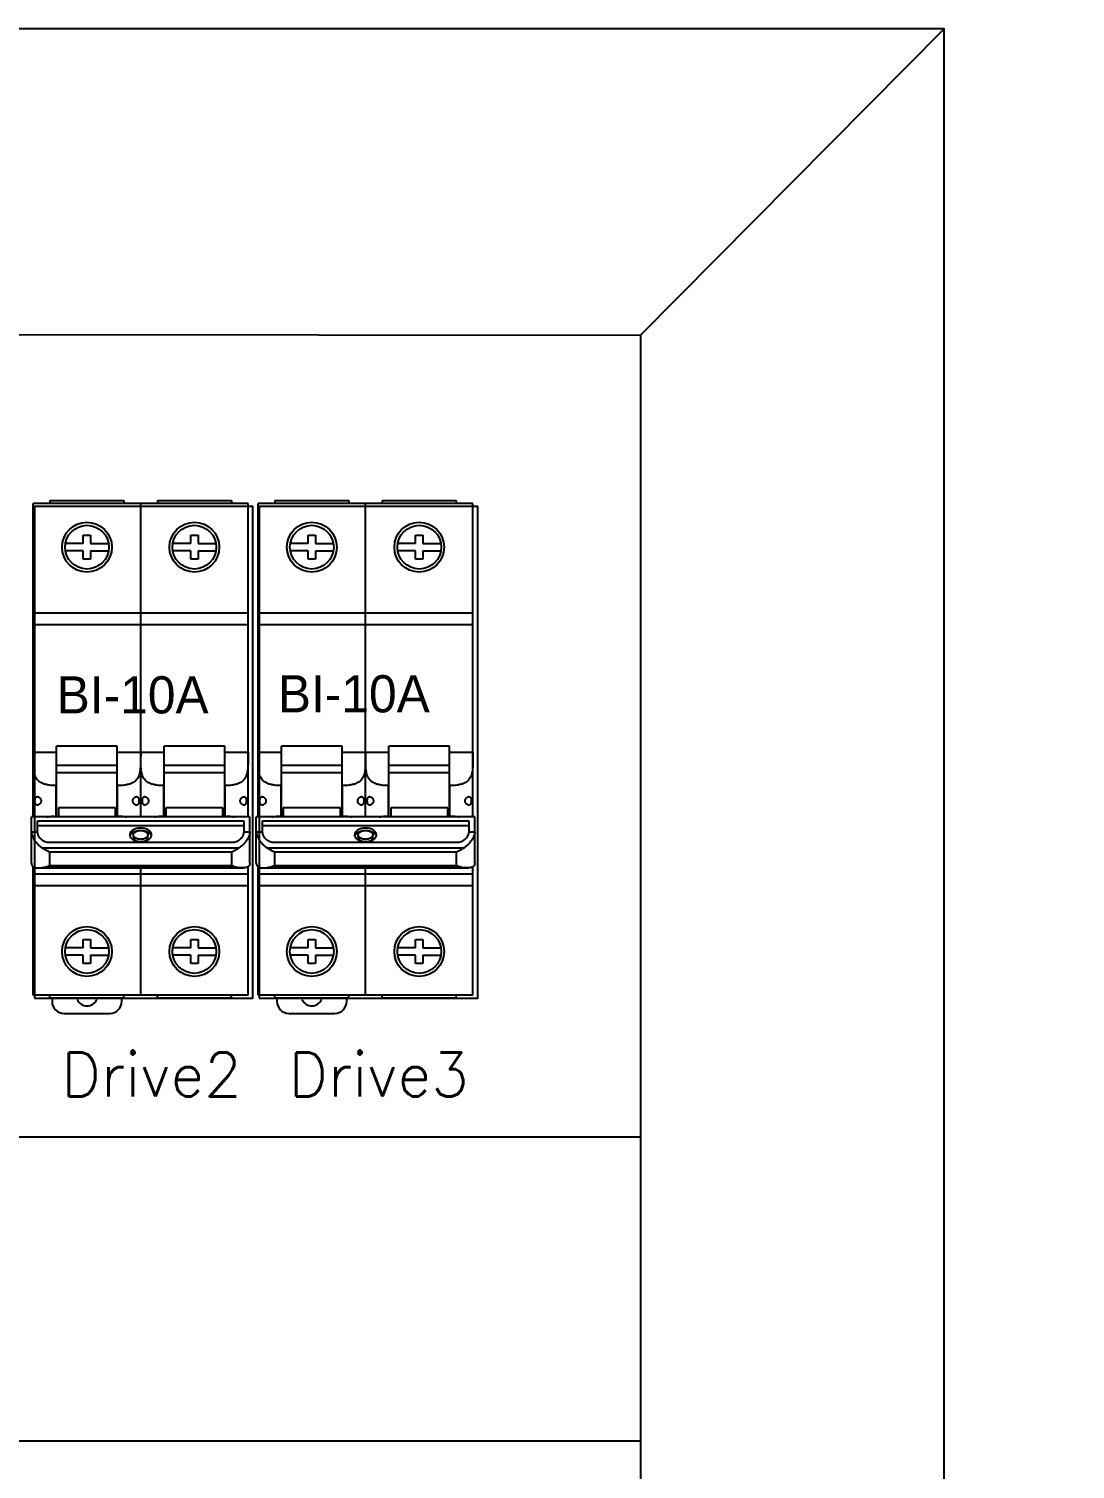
# Model space of a CAD drawing. Extents: x -891 to 6596, y -1 to 298.
# Drawn here: x -277.33 to -243.83, y 193.39 to 239.5 of the extents above; entities that cross this region are included whole.
import ezdxf

# ---------------------------------------------------------------- set-up
doc = ezdxf.new("R2010")
doc.units = 0
doc.header["$MEASUREMENT"] = 0
doc.styles.add('SIMPLEX', font='simplex')
doc.dimstyles.get("Standard").update_dxf_attribs({"dimtxt": 0.18, "dimasz": 0.18, "dimexe": 0.18, "dimexo": 0.0625, "dimgap": 0.09, "dimtad": 0, "dimtih": 1, "dimtoh": 1, "dimdec": 4, "dimzin": 0, "dimdsep": 46, "dimtxsty": 'Standard', "dimcen": 0.09, "dimadec": 0, "dimazin": 0, "dimtfac": 1, "dimtdec": 4, "dimtofl": 0, "dimtmove": 0, "dimatfit": 3, "dimfxl": 1, "dimtolj": 1, "dimtzin": 0, "dimarcsym": 0})

# ---------------------------------------------------------------- blocks, each defined once
blk = doc.blocks.new('*D12')
at = {"color": 0, "lineweight": -2, "transparency": 16777216}
for p, q in [((-241.782, 239.496), (-87.729, 239.496)), ((-100.229, 214.496), (-100.229, 70.166)), ((-241.782, 45.166), (-87.729, 45.166))]:
    blk.add_line(p, q, dxfattribs=at)
at = {"color": 0, "lineweight": 18, "transparency": 16777216}
for points in [[(-104.395, 214.496), (-96.062, 214.496), (-100.229, 239.496)], [(-104.395, 70.166), (-96.062, 70.166), (-100.229, 45.166)]]:
    blk.add_solid(points, dxfattribs=at)
at = {"layer": 'Defpoints', "color": 0, "lineweight": 18, "transparency": 16777216}
for p in [(-248.032, 239.496), (-248.032, 45.166), (-100.229, 45.166)]:
    blk.add_point(p, dxfattribs=at)
at = {"color": 0, "transparency": 16777216, "insert": (-118.979, 142.331), "char_height": 25, "attachment_point": 5, "rotation": 90}
blk.add_mtext('1000', dxfattribs=at)

msp = doc.modelspace()

# ---------------------------------------------------------------- linework, layer by layer
msp.add_line((-248.032, 239.496), (-257.748, 239.496))
msp.add_line((-248.032, 239.496), (-257.748, 239.496))
at = {"color": 40, "true_color": 0xf8d731}
for p, q in [((-257.748, 229.686), (-248.032, 239.496)), ((-354.903, 229.779), (-257.748, 229.686)), ((-257.748, 229.686), (-257.734, 54.882))]:
    msp.add_line(p, q, dxfattribs=at)
at = {"color": 7, "linetype": 'Continuous'}
for p, q in [((-277.191, 214.266), (-277.191, 224.302)), ((-270.312, 224.302), (-277.191, 224.302)), ((-276.657, 224.399), (-276.657, 224.302)), ((-276.657, 224.399), (-274.286, 224.399)), ((-274.286, 224.399), (-274.286, 224.302)), ((-273.751, 214.266), (-273.751, 224.302)), ((-273.217, 224.399), (-273.217, 224.302)), ((-273.217, 224.399), (-270.846, 224.399)), ((-270.846, 224.399), (-270.846, 224.302)), ((-270.312, 214.266), (-270.312, 224.302)), ((-269.991, 214.266), (-269.991, 224.302)), ((-263.112, 224.302), (-269.991, 224.302)), ((-269.457, 224.399), (-269.457, 224.302)), ((-269.457, 224.399), (-267.086, 224.399)), ((-267.086, 224.399), (-267.086, 224.302)), ((-266.552, 214.266), (-266.552, 224.302)), ((-266.017, 224.399), (-266.017, 224.302)), ((-266.017, 224.399), (-263.647, 224.399)), ((-263.647, 224.399), (-263.647, 224.302)), ((-263.112, 214.266), (-263.112, 224.302)), ((-275.588, 223.02), (-275.588, 223.292)), ((-275.588, 223.292), (-275.355, 223.292)), ((-275.355, 223.292), (-275.355, 223.02)), ((-272.148, 223.02), (-272.148, 223.292)), ((-272.148, 223.292), (-271.915, 223.292)), ((-271.915, 223.292), (-271.915, 223.02)), ((-268.388, 223.02), (-268.388, 223.292)), ((-268.388, 223.292), (-268.155, 223.292)), ((-268.155, 223.292), (-268.155, 223.02)), ((-264.949, 223.02), (-264.949, 223.292)), ((-264.949, 223.292), (-264.715, 223.292)), ((-264.715, 223.292), (-264.715, 223.02)), ((-275.588, 223.02), (-276.161, 223.02)), ((-275.588, 222.786), (-276.161, 222.786)), ((-275.588, 222.514), (-275.588, 222.786)), ((-275.355, 223.02), (-274.781, 223.02)), ((-275.355, 222.786), (-275.355, 222.514)), ((-275.355, 222.786), (-274.781, 222.786)), ((-272.148, 223.02), (-272.721, 223.02)), ((-272.148, 222.786), (-272.721, 222.786)), ((-272.148, 222.514), (-272.148, 222.786)), ((-271.915, 223.02), (-271.342, 223.02)), ((-271.915, 222.786), (-271.915, 222.514)), ((-271.915, 222.786), (-271.342, 222.786)), ((-268.388, 223.02), (-268.961, 223.02)), ((-268.388, 222.786), (-268.961, 222.786)), ((-268.388, 222.514), (-268.388, 222.786)), ((-268.155, 223.02), (-267.582, 223.02)), ((-268.155, 222.786), (-268.155, 222.514)), ((-268.155, 222.786), (-267.582, 222.786)), ((-264.949, 223.02), (-265.522, 223.02)), ((-264.949, 222.786), (-265.522, 222.786)), ((-264.949, 222.514), (-264.949, 222.786)), ((-264.715, 223.02), (-264.142, 223.02)), ((-264.715, 222.786), (-264.715, 222.514)), ((-264.715, 222.786), (-264.142, 222.786)), ((-275.355, 222.514), (-275.588, 222.514)), ((-271.915, 222.514), (-272.148, 222.514)), ((-268.155, 222.514), (-268.388, 222.514)), ((-264.715, 222.514), (-264.949, 222.514)), ((-277.191, 220.804), (-270.312, 220.804)), ((-270.312, 220.415), (-277.191, 220.415)), ((-269.991, 220.804), (-263.112, 220.804)), ((-263.112, 220.415), (-269.991, 220.415)), ((-277.191, 216.337), (-276.443, 216.337)), ((-276.443, 214.266), (-276.443, 216.531)), ((-274.5, 216.531), (-276.443, 216.531)), ((-274.5, 214.266), (-274.5, 216.531)), ((-274.5, 216.337), (-273.003, 216.337)), ((-271.06, 216.531), (-273.003, 216.531)), ((-273.003, 214.266), (-273.003, 216.531)), ((-271.06, 214.266), (-271.06, 216.531)), ((-271.06, 216.337), (-270.312, 216.337)), ((-269.991, 216.337), (-269.243, 216.337)), ((-269.243, 214.266), (-269.243, 216.531)), ((-267.3, 216.531), (-269.243, 216.531)), ((-267.3, 214.266), (-267.3, 216.531)), ((-267.3, 216.337), (-265.804, 216.337)), ((-263.86, 216.531), (-265.804, 216.531)), ((-265.804, 214.266), (-265.804, 216.531)), ((-263.86, 214.266), (-263.86, 216.531)), ((-263.86, 216.337), (-263.112, 216.337)), ((-276.443, 215.926), (-274.5, 215.926)), ((-273.003, 215.926), (-271.06, 215.926)), ((-269.243, 215.926), (-267.3, 215.926)), ((-265.804, 215.926), (-263.86, 215.926)), ((-276.443, 215.687), (-274.5, 215.687)), ((-273.003, 215.687), (-271.06, 215.687)), ((-269.243, 215.687), (-267.3, 215.687)), ((-265.804, 215.687), (-263.86, 215.687)), ((-276.453, 214.294), (-276.453, 215.269)), ((-276.443, 215.269), (-276.453, 215.269)), ((-274.49, 215.269), (-274.5, 215.269)), ((-274.49, 214.294), (-274.49, 215.269)), ((-273.003, 215.269), (-273.013, 215.269)), ((-273.013, 214.294), (-273.013, 215.269)), ((-271.05, 215.269), (-271.06, 215.269)), ((-271.05, 214.294), (-271.05, 215.269)), ((-269.253, 214.294), (-269.253, 215.269)), ((-269.243, 215.269), (-269.253, 215.269)), ((-267.29, 215.269), (-267.3, 215.269)), ((-267.29, 214.294), (-267.29, 215.269)), ((-265.804, 215.269), (-265.813, 215.269)), ((-265.813, 214.294), (-265.813, 215.269)), ((-263.851, 215.269), (-263.86, 215.269)), ((-263.851, 214.294), (-263.851, 215.269)), ((-276.385, 214.556), (-276.385, 214.266)), ((-274.558, 214.556), (-276.385, 214.556)), ((-274.558, 214.266), (-274.558, 214.556)), ((-271.118, 214.556), (-272.945, 214.556)), ((-272.945, 214.556), (-272.945, 214.266)), ((-271.118, 214.266), (-271.118, 214.556)), ((-269.185, 214.556), (-269.185, 214.266)), ((-267.358, 214.556), (-269.185, 214.556)), ((-267.358, 214.266), (-267.358, 214.556)), ((-263.919, 214.556), (-265.745, 214.556)), ((-265.745, 214.556), (-265.745, 214.266)), ((-263.919, 214.266), (-263.919, 214.556)), ((-277.249, 212.792), (-277.249, 214.266)), ((-270.253, 214.266), (-277.249, 214.266)), ((-277.055, 213.762), (-277.055, 214.146)), ((-277.055, 214.146), (-270.448, 214.146)), ((-277.055, 213.993), (-270.448, 213.993)), ((-276.453, 214.294), (-276.443, 214.294)), ((-274.5, 214.294), (-274.49, 214.294)), ((-273.013, 214.294), (-273.003, 214.294)), ((-271.06, 214.294), (-271.05, 214.294)), ((-270.448, 214.146), (-270.448, 213.762)), ((-270.253, 212.792), (-270.253, 214.266)), ((-270.05, 212.792), (-270.05, 214.266)), ((-263.054, 214.266), (-270.05, 214.266)), ((-269.855, 213.762), (-269.855, 214.146)), ((-269.855, 214.146), (-263.248, 214.146)), ((-269.855, 213.993), (-263.248, 213.993)), ((-269.253, 214.294), (-269.243, 214.294)), ((-267.3, 214.294), (-267.29, 214.294)), ((-265.813, 214.294), (-265.804, 214.294)), ((-263.86, 214.294), (-263.851, 214.294)), ((-263.248, 214.146), (-263.248, 213.762)), ((-263.054, 212.792), (-263.054, 214.266)), ((-277.249, 213.787), (-277.055, 213.787)), ((-273.985, 213.617), (-273.985, 213.694)), ((-273.518, 213.617), (-273.518, 213.694)), ((-270.448, 213.787), (-270.253, 213.787)), ((-270.05, 213.787), (-269.855, 213.787)), ((-266.785, 213.617), (-266.785, 213.694)), ((-266.319, 213.617), (-266.319, 213.694)), ((-263.248, 213.787), (-263.054, 213.787)), ((-276.909, 213.281), (-270.594, 213.281)), ((-276.705, 213.459), (-270.798, 213.459)), ((-276.666, 213.143), (-276.666, 212.718)), ((-270.836, 213.143), (-276.666, 213.143)), ((-270.836, 212.718), (-270.836, 213.143)), ((-269.71, 213.281), (-263.394, 213.281)), ((-269.506, 213.459), (-263.598, 213.459)), ((-269.467, 213.143), (-269.467, 212.718)), ((-263.637, 213.143), (-269.467, 213.143)), ((-263.637, 212.718), (-263.637, 213.143)), ((-277.191, 208.561), (-277.191, 212.672)), ((-277.039, 212.637), (-276.909, 212.646)), ((-277.039, 212.637), (-270.464, 212.637)), ((-276.909, 212.646), (-270.594, 212.646)), ((-276.666, 212.718), (-270.836, 212.718)), ((-273.751, 208.561), (-273.751, 212.637)), ((-270.464, 212.637), (-270.594, 212.646)), ((-270.312, 208.561), (-270.312, 212.673)), ((-269.991, 208.561), (-269.991, 212.672)), ((-269.839, 212.637), (-269.71, 212.646)), ((-269.839, 212.637), (-263.265, 212.637)), ((-269.71, 212.646), (-263.394, 212.646)), ((-269.467, 212.718), (-263.637, 212.718)), ((-266.552, 208.561), (-266.552, 212.637)), ((-263.265, 212.637), (-263.394, 212.646)), ((-263.112, 208.561), (-263.112, 212.673)), ((-277.191, 212.448), (-270.312, 212.448)), ((-269.991, 212.448), (-263.112, 212.448)), ((-270.312, 212.059), (-277.191, 212.059)), ((-263.112, 212.059), (-269.991, 212.059)), ((-275.588, 210.349), (-275.355, 210.349)), ((-275.588, 210.077), (-275.588, 210.349)), ((-275.355, 210.349), (-275.355, 210.077)), ((-272.148, 210.349), (-271.915, 210.349)), ((-272.148, 210.077), (-272.148, 210.349)), ((-271.915, 210.349), (-271.915, 210.077)), ((-268.388, 210.349), (-268.155, 210.349)), ((-268.388, 210.077), (-268.388, 210.349)), ((-268.155, 210.349), (-268.155, 210.077)), ((-264.949, 210.349), (-264.715, 210.349)), ((-264.949, 210.077), (-264.949, 210.349)), ((-264.715, 210.349), (-264.715, 210.077)), ((-275.588, 210.077), (-276.161, 210.077)), ((-275.588, 209.844), (-276.161, 209.844)), ((-275.588, 209.572), (-275.588, 209.844)), ((-275.355, 210.077), (-274.781, 210.077)), ((-275.355, 209.844), (-274.781, 209.844)), ((-275.355, 209.844), (-275.355, 209.572)), ((-272.148, 210.077), (-272.721, 210.077)), ((-272.148, 209.844), (-272.721, 209.844)), ((-272.148, 209.572), (-272.148, 209.844)), ((-271.915, 210.077), (-271.342, 210.077)), ((-271.915, 209.844), (-271.342, 209.844)), ((-271.915, 209.844), (-271.915, 209.572)), ((-268.388, 210.077), (-268.961, 210.077)), ((-268.388, 209.844), (-268.961, 209.844)), ((-268.388, 209.572), (-268.388, 209.844)), ((-268.155, 210.077), (-267.582, 210.077)), ((-268.155, 209.844), (-267.582, 209.844)), ((-268.155, 209.844), (-268.155, 209.572)), ((-264.949, 210.077), (-265.522, 210.077)), ((-264.949, 209.844), (-265.522, 209.844)), ((-264.949, 209.572), (-264.949, 209.844)), ((-264.715, 210.077), (-264.142, 210.077)), ((-264.715, 209.844), (-264.142, 209.844)), ((-264.715, 209.844), (-264.715, 209.572)), ((-275.355, 209.572), (-275.588, 209.572)), ((-271.915, 209.572), (-272.148, 209.572)), ((-268.155, 209.572), (-268.388, 209.572)), ((-264.715, 209.572), (-264.949, 209.572)), ((-270.312, 208.561), (-277.191, 208.561)), ((-276.657, 208.464), (-276.657, 208.561)), ((-274.286, 208.464), (-276.657, 208.464)), ((-276.589, 208.464), (-276.589, 208.367)), ((-274.354, 208.367), (-274.354, 208.464)), ((-274.286, 208.464), (-274.286, 208.561)), ((-273.217, 208.464), (-273.217, 208.561)), ((-270.846, 208.464), (-273.217, 208.464)), ((-270.846, 208.464), (-270.846, 208.561)), ((-263.112, 208.561), (-269.991, 208.561)), ((-269.457, 208.464), (-269.457, 208.561)), ((-267.086, 208.464), (-269.457, 208.464)), ((-269.389, 208.464), (-269.389, 208.367)), ((-267.154, 208.367), (-267.154, 208.464)), ((-267.086, 208.464), (-267.086, 208.561)), ((-266.017, 208.464), (-266.017, 208.561)), ((-263.647, 208.464), (-266.017, 208.464)), ((-263.647, 208.464), (-263.647, 208.561)), ((-276.2, 207.978), (-274.742, 207.978)), ((-269, 207.978), (-267.543, 207.978))]:
    msp.add_line(p, q, dxfattribs=at)
for points in [[(-364.63, 45.166), (-248.032, 45.166), (-248.032, 239.496), (-364.63, 239.496)], [(-277.152, 208.463), (-270.156, 208.463), (-270.156, 224.204), (-277.152, 224.204)], [(-269.953, 208.463), (-262.957, 208.463), (-262.957, 224.204), (-269.953, 224.204)]]:
    msp.add_lwpolyline(points, close=True)
at = {"color": 40, "true_color": 0xf8d731}
for points in [[(-257.745, 204.012), (-354.868, 204.012)], [(-354.858, 194.295), (-257.744, 194.295)]]:
    msp.add_lwpolyline(points, dxfattribs=at)
at = {"color": 7, "linetype": 'Continuous'}
for centre, radius in [((-275.471, 222.903), 0.797), ((-272.032, 222.903), 0.797), ((-268.272, 222.903), 0.797), ((-264.832, 222.903), 0.797), ((-275.471, 222.903), 0.7), ((-272.032, 222.903), 0.7), ((-268.272, 222.903), 0.7), ((-264.832, 222.903), 0.7), ((-275.471, 209.961), 0.797), ((-272.032, 209.961), 0.797), ((-268.272, 209.961), 0.797), ((-264.832, 209.961), 0.797), ((-275.471, 209.961), 0.7), ((-272.032, 209.961), 0.7), ((-268.272, 209.961), 0.7), ((-264.832, 209.961), 0.7)]:
    msp.add_circle(centre, radius, dxfattribs=at)
for centre, radius, start, end in [((-275.471, 208.561), 0.344, 203.9426, 335.9963), ((-268.272, 208.561), 0.344, 203.9426, 335.9963), ((-276.2, 208.367), 0.389, 180, 270), ((-274.742, 208.367), 0.389, 270, 0), ((-269, 208.367), 0.389, 180, 270), ((-267.543, 208.367), 0.389, 270, 0)]:
    msp.add_arc(centre, radius, start, end, dxfattribs=at)
for points, knots in [([(-276.453, 215.269), (-276.489, 215.269), (-276.562, 215.271), (-276.669, 215.281), (-276.755, 215.296), (-276.819, 215.312), (-276.879, 215.332), (-276.947, 215.362), (-277.018, 215.411), (-277.075, 215.472), (-277.117, 215.544), (-277.147, 215.624), (-277.167, 215.713), (-277.179, 215.807), (-277.186, 215.907), (-277.19, 216.011), (-277.191, 216.118), (-277.191, 216.227), (-277.191, 216.3), (-277.191, 216.337)], [0, 0, 0, 0, 0.07078, 0.139987, 0.206205, 0.237857, 0.26842, 0.326241, 0.380415, 0.432713, 0.485354, 0.540138, 0.598017, 0.659194, 0.723415, 0.790202, 0.858974, 0.92912, 1, 1, 1, 1]), ([(-273.751, 216.337), (-273.751, 216.3), (-273.751, 216.227), (-273.752, 216.118), (-273.753, 216.011), (-273.756, 215.907), (-273.763, 215.807), (-273.775, 215.713), (-273.795, 215.624), (-273.825, 215.544), (-273.868, 215.472), (-273.925, 215.411), (-273.995, 215.362), (-274.064, 215.332), (-274.123, 215.312), (-274.188, 215.296), (-274.273, 215.281), (-274.38, 215.271), (-274.453, 215.269), (-274.49, 215.269)], [0, 0, 0, 0, 0.07088, 0.141026, 0.209798, 0.276585, 0.340806, 0.401983, 0.459862, 0.514646, 0.567287, 0.619585, 0.67376, 0.73158, 0.762143, 0.793795, 0.860013, 0.92922, 1, 1, 1, 1]), ([(-273.013, 215.269), (-273.05, 215.269), (-273.123, 215.271), (-273.229, 215.281), (-273.315, 215.296), (-273.38, 215.312), (-273.439, 215.332), (-273.507, 215.362), (-273.578, 215.411), (-273.635, 215.472), (-273.678, 215.544), (-273.708, 215.624), (-273.727, 215.713), (-273.74, 215.807), (-273.747, 215.907), (-273.75, 216.011), (-273.751, 216.118), (-273.751, 216.227), (-273.751, 216.3), (-273.751, 216.337)], [0, 0, 0, 0, 0.07078, 0.139987, 0.206205, 0.237857, 0.26842, 0.326241, 0.380415, 0.432713, 0.485354, 0.540138, 0.598017, 0.659194, 0.723415, 0.790202, 0.858974, 0.92912, 1, 1, 1, 1]), ([(-270.312, 216.337), (-270.312, 216.3), (-270.312, 216.227), (-270.312, 216.118), (-270.313, 216.011), (-270.316, 215.907), (-270.323, 215.807), (-270.336, 215.713), (-270.356, 215.624), (-270.386, 215.544), (-270.428, 215.472), (-270.485, 215.411), (-270.556, 215.362), (-270.624, 215.332), (-270.683, 215.312), (-270.748, 215.296), (-270.834, 215.281), (-270.941, 215.271), (-271.013, 215.269), (-271.05, 215.269)], [0, 0, 0, 0, 0.07088, 0.141026, 0.209798, 0.276585, 0.340806, 0.401983, 0.459862, 0.514646, 0.567287, 0.619585, 0.67376, 0.73158, 0.762143, 0.793795, 0.860013, 0.92922, 1, 1, 1, 1]), ([(-269.253, 215.269), (-269.29, 215.269), (-269.363, 215.271), (-269.469, 215.281), (-269.555, 215.296), (-269.62, 215.312), (-269.679, 215.332), (-269.747, 215.362), (-269.818, 215.411), (-269.875, 215.472), (-269.918, 215.544), (-269.948, 215.624), (-269.967, 215.713), (-269.98, 215.807), (-269.987, 215.907), (-269.99, 216.011), (-269.991, 216.118), (-269.991, 216.227), (-269.991, 216.3), (-269.991, 216.337)], [0, 0, 0, 0, 0.07078, 0.139987, 0.206205, 0.237857, 0.26842, 0.326241, 0.380415, 0.432713, 0.485354, 0.540138, 0.598017, 0.659194, 0.723415, 0.790202, 0.858974, 0.92912, 1, 1, 1, 1]), ([(-266.552, 216.337), (-266.552, 216.3), (-266.552, 216.227), (-266.552, 216.118), (-266.553, 216.011), (-266.556, 215.907), (-266.563, 215.807), (-266.576, 215.713), (-266.596, 215.624), (-266.626, 215.544), (-266.668, 215.472), (-266.725, 215.411), (-266.796, 215.362), (-266.864, 215.332), (-266.923, 215.312), (-266.988, 215.296), (-267.074, 215.281), (-267.181, 215.271), (-267.253, 215.269), (-267.29, 215.269)], [0, 0, 0, 0, 0.07088, 0.141026, 0.209798, 0.276585, 0.340806, 0.401983, 0.459862, 0.514646, 0.567287, 0.619585, 0.67376, 0.73158, 0.762143, 0.793795, 0.860013, 0.92922, 1, 1, 1, 1]), ([(-265.813, 215.269), (-265.85, 215.269), (-265.923, 215.271), (-266.03, 215.281), (-266.115, 215.296), (-266.18, 215.312), (-266.24, 215.332), (-266.308, 215.362), (-266.379, 215.411), (-266.435, 215.472), (-266.478, 215.544), (-266.508, 215.624), (-266.528, 215.713), (-266.54, 215.807), (-266.547, 215.907), (-266.55, 216.011), (-266.552, 216.118), (-266.552, 216.227), (-266.552, 216.3), (-266.552, 216.337)], [0, 0, 0, 0, 0.07078, 0.139987, 0.206205, 0.237857, 0.26842, 0.326241, 0.380415, 0.432713, 0.485354, 0.540138, 0.598017, 0.659194, 0.723415, 0.790202, 0.858974, 0.92912, 1, 1, 1, 1]), ([(-263.112, 216.337), (-263.112, 216.3), (-263.112, 216.227), (-263.112, 216.118), (-263.114, 216.011), (-263.117, 215.907), (-263.124, 215.807), (-263.136, 215.713), (-263.156, 215.624), (-263.186, 215.544), (-263.229, 215.472), (-263.285, 215.411), (-263.356, 215.362), (-263.424, 215.332), (-263.484, 215.312), (-263.548, 215.296), (-263.634, 215.281), (-263.741, 215.271), (-263.814, 215.269), (-263.851, 215.269)], [0, 0, 0, 0, 0.07088, 0.141026, 0.209798, 0.276585, 0.340806, 0.401983, 0.459862, 0.514646, 0.567287, 0.619585, 0.67376, 0.73158, 0.762143, 0.793795, 0.860013, 0.92922, 1, 1, 1, 1]), ([(-277.135, 214.782), (-277.135, 214.791), (-277.134, 214.81), (-277.13, 214.837), (-277.124, 214.861), (-277.116, 214.881), (-277.105, 214.898), (-277.092, 214.91), (-277.076, 214.916), (-277.066, 214.918), (-277.06, 214.918)], [0, 0, 0, 0, 0.166485, 0.32576, 0.471923, 0.601472, 0.714318, 0.814042, 0.906983, 1, 1, 1, 1]), ([(-277.06, 214.918), (-277.048, 214.918), (-277.028, 214.912), (-277.004, 214.898), (-276.985, 214.883), (-276.968, 214.863), (-276.953, 214.84), (-276.942, 214.812), (-276.939, 214.792), (-276.939, 214.782)], [0, 0, 0, 0, 0.192565, 0.303251, 0.423797, 0.554199, 0.694427, 0.843968, 1, 1, 1, 1]), ([(-274.003, 214.782), (-274.003, 214.792), (-274, 214.812), (-273.99, 214.84), (-273.975, 214.863), (-273.957, 214.883), (-273.939, 214.898), (-273.915, 214.912), (-273.895, 214.918), (-273.882, 214.918)], [0, 0, 0, 0, 0.15603, 0.305572, 0.4458, 0.576202, 0.696749, 0.807435, 1, 1, 1, 1]), ([(-273.882, 214.918), (-273.877, 214.918), (-273.866, 214.916), (-273.851, 214.91), (-273.838, 214.898), (-273.827, 214.881), (-273.818, 214.861), (-273.812, 214.837), (-273.809, 214.81), (-273.808, 214.791), (-273.808, 214.782)], [0, 0, 0, 0, 0.093016, 0.185958, 0.285682, 0.398528, 0.528077, 0.67424, 0.833516, 1, 1, 1, 1]), ([(-273.695, 214.782), (-273.695, 214.791), (-273.694, 214.81), (-273.69, 214.837), (-273.684, 214.861), (-273.676, 214.881), (-273.665, 214.898), (-273.652, 214.91), (-273.637, 214.916), (-273.626, 214.918), (-273.621, 214.918)], [0, 0, 0, 0, 0.166485, 0.32576, 0.471923, 0.601472, 0.714318, 0.814042, 0.906983, 1, 1, 1, 1]), ([(-273.621, 214.918), (-273.608, 214.918), (-273.588, 214.912), (-273.564, 214.898), (-273.545, 214.883), (-273.528, 214.863), (-273.513, 214.84), (-273.502, 214.812), (-273.5, 214.792), (-273.5, 214.782)], [0, 0, 0, 0, 0.192565, 0.303251, 0.423797, 0.554199, 0.694427, 0.843968, 1, 1, 1, 1]), ([(-270.563, 214.782), (-270.563, 214.792), (-270.561, 214.812), (-270.55, 214.84), (-270.535, 214.863), (-270.518, 214.883), (-270.499, 214.898), (-270.475, 214.912), (-270.455, 214.918), (-270.442, 214.918)], [0, 0, 0, 0, 0.15603, 0.305572, 0.4458, 0.576202, 0.696749, 0.807435, 1, 1, 1, 1]), ([(-270.442, 214.918), (-270.437, 214.918), (-270.426, 214.916), (-270.411, 214.91), (-270.398, 214.898), (-270.387, 214.881), (-270.379, 214.861), (-270.373, 214.837), (-270.369, 214.81), (-270.368, 214.791), (-270.368, 214.782)], [0, 0, 0, 0, 0.093016, 0.185958, 0.285682, 0.398528, 0.528077, 0.67424, 0.833516, 1, 1, 1, 1]), ([(-269.935, 214.782), (-269.935, 214.791), (-269.934, 214.81), (-269.93, 214.837), (-269.924, 214.861), (-269.916, 214.881), (-269.905, 214.898), (-269.892, 214.91), (-269.877, 214.916), (-269.866, 214.918), (-269.861, 214.918)], [0, 0, 0, 0, 0.166485, 0.32576, 0.471923, 0.601472, 0.714318, 0.814042, 0.906983, 1, 1, 1, 1]), ([(-269.861, 214.918), (-269.848, 214.918), (-269.828, 214.912), (-269.804, 214.898), (-269.785, 214.883), (-269.768, 214.863), (-269.753, 214.84), (-269.742, 214.812), (-269.74, 214.792), (-269.74, 214.782)], [0, 0, 0, 0, 0.192565, 0.303251, 0.423797, 0.554199, 0.694427, 0.843968, 1, 1, 1, 1]), ([(-266.803, 214.782), (-266.803, 214.792), (-266.801, 214.812), (-266.79, 214.84), (-266.775, 214.863), (-266.758, 214.883), (-266.739, 214.898), (-266.715, 214.912), (-266.695, 214.918), (-266.682, 214.918)], [0, 0, 0, 0, 0.15603, 0.305572, 0.4458, 0.576202, 0.696749, 0.807435, 1, 1, 1, 1]), ([(-266.682, 214.918), (-266.677, 214.918), (-266.666, 214.916), (-266.651, 214.91), (-266.638, 214.898), (-266.627, 214.881), (-266.619, 214.861), (-266.613, 214.837), (-266.609, 214.81), (-266.608, 214.791), (-266.608, 214.782)], [0, 0, 0, 0, 0.093016, 0.185958, 0.285682, 0.398528, 0.528077, 0.67424, 0.833516, 1, 1, 1, 1]), ([(-266.495, 214.782), (-266.495, 214.791), (-266.494, 214.81), (-266.491, 214.837), (-266.485, 214.861), (-266.476, 214.881), (-266.465, 214.898), (-266.452, 214.91), (-266.437, 214.916), (-266.426, 214.918), (-266.421, 214.918)], [0, 0, 0, 0, 0.166485, 0.32576, 0.471923, 0.601472, 0.714318, 0.814042, 0.906983, 1, 1, 1, 1]), ([(-266.421, 214.918), (-266.408, 214.918), (-266.388, 214.912), (-266.364, 214.898), (-266.346, 214.883), (-266.329, 214.863), (-266.313, 214.84), (-266.303, 214.812), (-266.3, 214.792), (-266.3, 214.782)], [0, 0, 0, 0, 0.192565, 0.303251, 0.423797, 0.554199, 0.694427, 0.843968, 1, 1, 1, 1]), ([(-263.364, 214.782), (-263.364, 214.792), (-263.361, 214.812), (-263.35, 214.84), (-263.335, 214.863), (-263.318, 214.883), (-263.299, 214.898), (-263.275, 214.912), (-263.255, 214.918), (-263.243, 214.918)], [0, 0, 0, 0, 0.15603, 0.305572, 0.4458, 0.576202, 0.696749, 0.807435, 1, 1, 1, 1]), ([(-263.243, 214.918), (-263.237, 214.918), (-263.227, 214.916), (-263.212, 214.91), (-263.198, 214.898), (-263.188, 214.881), (-263.179, 214.861), (-263.173, 214.837), (-263.169, 214.81), (-263.169, 214.791), (-263.169, 214.782)], [0, 0, 0, 0, 0.093016, 0.185958, 0.285682, 0.398528, 0.528077, 0.67424, 0.833516, 1, 1, 1, 1]), ([(-277.06, 214.646), (-277.066, 214.646), (-277.076, 214.647), (-277.092, 214.654), (-277.105, 214.666), (-277.116, 214.682), (-277.124, 214.703), (-277.13, 214.727), (-277.134, 214.754), (-277.135, 214.772), (-277.135, 214.782)], [0, 0, 0, 0, 0.093017, 0.185958, 0.285682, 0.398528, 0.528077, 0.67424, 0.833516, 1, 1, 1, 1]), ([(-276.939, 214.782), (-276.939, 214.771), (-276.942, 214.751), (-276.953, 214.724), (-276.968, 214.7), (-276.985, 214.681), (-277.004, 214.666), (-277.028, 214.652), (-277.048, 214.646), (-277.06, 214.646)], [0, 0, 0, 0, 0.15603, 0.305572, 0.4458, 0.576202, 0.696749, 0.807435, 1, 1, 1, 1]), ([(-273.882, 214.646), (-273.895, 214.646), (-273.915, 214.652), (-273.939, 214.666), (-273.957, 214.681), (-273.975, 214.7), (-273.99, 214.724), (-274, 214.751), (-274.003, 214.771), (-274.003, 214.782)], [0, 0, 0, 0, 0.192565, 0.303251, 0.423797, 0.554199, 0.694427, 0.843968, 1, 1, 1, 1]), ([(-273.808, 214.782), (-273.808, 214.772), (-273.809, 214.754), (-273.812, 214.727), (-273.818, 214.703), (-273.827, 214.682), (-273.838, 214.666), (-273.851, 214.654), (-273.866, 214.647), (-273.877, 214.646), (-273.882, 214.646)], [0, 0, 0, 0, 0.166485, 0.32576, 0.471923, 0.601472, 0.714318, 0.814042, 0.906983, 1, 1, 1, 1]), ([(-273.621, 214.646), (-273.626, 214.646), (-273.637, 214.647), (-273.652, 214.654), (-273.665, 214.666), (-273.676, 214.682), (-273.684, 214.703), (-273.69, 214.727), (-273.694, 214.754), (-273.695, 214.772), (-273.695, 214.782)], [0, 0, 0, 0, 0.093017, 0.185958, 0.285682, 0.398528, 0.528077, 0.67424, 0.833516, 1, 1, 1, 1]), ([(-273.5, 214.782), (-273.5, 214.771), (-273.502, 214.751), (-273.513, 214.724), (-273.528, 214.7), (-273.545, 214.681), (-273.564, 214.666), (-273.588, 214.652), (-273.608, 214.646), (-273.621, 214.646)], [0, 0, 0, 0, 0.15603, 0.305572, 0.4458, 0.576202, 0.696749, 0.807435, 1, 1, 1, 1]), ([(-270.442, 214.646), (-270.455, 214.646), (-270.475, 214.652), (-270.499, 214.666), (-270.518, 214.681), (-270.535, 214.7), (-270.55, 214.724), (-270.561, 214.751), (-270.563, 214.771), (-270.563, 214.782)], [0, 0, 0, 0, 0.192565, 0.303251, 0.423797, 0.554199, 0.694427, 0.843968, 1, 1, 1, 1]), ([(-270.368, 214.782), (-270.368, 214.772), (-270.369, 214.754), (-270.373, 214.727), (-270.379, 214.703), (-270.387, 214.682), (-270.398, 214.666), (-270.411, 214.654), (-270.426, 214.647), (-270.437, 214.646), (-270.442, 214.646)], [0, 0, 0, 0, 0.166485, 0.32576, 0.471923, 0.601472, 0.714318, 0.814042, 0.906983, 1, 1, 1, 1]), ([(-269.861, 214.646), (-269.866, 214.646), (-269.877, 214.647), (-269.892, 214.654), (-269.905, 214.666), (-269.916, 214.682), (-269.924, 214.703), (-269.93, 214.727), (-269.934, 214.754), (-269.935, 214.772), (-269.935, 214.782)], [0, 0, 0, 0, 0.093017, 0.185958, 0.285682, 0.398528, 0.528077, 0.67424, 0.833516, 1, 1, 1, 1]), ([(-269.74, 214.782), (-269.74, 214.771), (-269.742, 214.751), (-269.753, 214.724), (-269.768, 214.7), (-269.785, 214.681), (-269.804, 214.666), (-269.828, 214.652), (-269.848, 214.646), (-269.861, 214.646)], [0, 0, 0, 0, 0.15603, 0.305572, 0.4458, 0.576202, 0.696749, 0.807435, 1, 1, 1, 1]), ([(-266.682, 214.646), (-266.695, 214.646), (-266.715, 214.652), (-266.739, 214.666), (-266.758, 214.681), (-266.775, 214.7), (-266.79, 214.724), (-266.801, 214.751), (-266.803, 214.771), (-266.803, 214.782)], [0, 0, 0, 0, 0.192565, 0.303251, 0.423797, 0.554199, 0.694427, 0.843968, 1, 1, 1, 1]), ([(-266.608, 214.782), (-266.608, 214.772), (-266.609, 214.754), (-266.613, 214.727), (-266.619, 214.703), (-266.627, 214.682), (-266.638, 214.666), (-266.651, 214.654), (-266.666, 214.647), (-266.677, 214.646), (-266.682, 214.646)], [0, 0, 0, 0, 0.166485, 0.32576, 0.471923, 0.601472, 0.714318, 0.814042, 0.906983, 1, 1, 1, 1]), ([(-266.421, 214.646), (-266.426, 214.646), (-266.437, 214.647), (-266.452, 214.654), (-266.465, 214.666), (-266.476, 214.682), (-266.485, 214.703), (-266.491, 214.727), (-266.494, 214.754), (-266.495, 214.772), (-266.495, 214.782)], [0, 0, 0, 0, 0.093017, 0.185958, 0.285682, 0.398528, 0.528077, 0.67424, 0.833516, 1, 1, 1, 1]), ([(-266.3, 214.782), (-266.3, 214.771), (-266.303, 214.751), (-266.313, 214.724), (-266.329, 214.7), (-266.346, 214.681), (-266.364, 214.666), (-266.388, 214.652), (-266.408, 214.646), (-266.421, 214.646)], [0, 0, 0, 0, 0.15603, 0.305572, 0.4458, 0.576202, 0.696749, 0.807435, 1, 1, 1, 1]), ([(-263.243, 214.646), (-263.255, 214.646), (-263.275, 214.652), (-263.299, 214.666), (-263.318, 214.681), (-263.335, 214.7), (-263.35, 214.724), (-263.361, 214.751), (-263.364, 214.771), (-263.364, 214.782)], [0, 0, 0, 0, 0.192565, 0.303251, 0.423797, 0.554199, 0.694427, 0.843968, 1, 1, 1, 1]), ([(-263.169, 214.782), (-263.169, 214.772), (-263.169, 214.754), (-263.173, 214.727), (-263.179, 214.703), (-263.188, 214.682), (-263.198, 214.666), (-263.212, 214.654), (-263.227, 214.647), (-263.237, 214.646), (-263.243, 214.646)], [0, 0, 0, 0, 0.166485, 0.32576, 0.471923, 0.601472, 0.714318, 0.814042, 0.906983, 1, 1, 1, 1]), ([(-276.751, 214.267), (-276.703, 214.277), (-276.604, 214.29), (-276.504, 214.294), (-276.453, 214.294)], [0, 0, 0, 0, 0.489158, 1, 1, 1, 1]), ([(-274.49, 214.294), (-274.439, 214.294), (-274.339, 214.29), (-274.239, 214.277), (-274.191, 214.267)], [0, 0, 0, 0, 0.510841, 1, 1, 1, 1]), ([(-273.312, 214.267), (-273.264, 214.277), (-273.164, 214.29), (-273.064, 214.294), (-273.013, 214.294)], [0, 0, 0, 0, 0.489158, 1, 1, 1, 1]), ([(-271.05, 214.294), (-270.999, 214.294), (-270.899, 214.29), (-270.8, 214.277), (-270.752, 214.267)], [0, 0, 0, 0, 0.510841, 1, 1, 1, 1]), ([(-269.552, 214.267), (-269.504, 214.277), (-269.404, 214.29), (-269.304, 214.294), (-269.253, 214.294)], [0, 0, 0, 0, 0.489158, 1, 1, 1, 1]), ([(-267.29, 214.294), (-267.239, 214.294), (-267.139, 214.29), (-267.04, 214.277), (-266.992, 214.267)], [0, 0, 0, 0, 0.510841, 1, 1, 1, 1]), ([(-266.112, 214.267), (-266.064, 214.277), (-265.965, 214.29), (-265.864, 214.294), (-265.813, 214.294)], [0, 0, 0, 0, 0.489158, 1, 1, 1, 1]), ([(-263.851, 214.294), (-263.799, 214.294), (-263.699, 214.29), (-263.6, 214.277), (-263.552, 214.267)], [0, 0, 0, 0, 0.510841, 1, 1, 1, 1]), ([(-277.249, 213.787), (-277.249, 213.778), (-277.248, 213.758), (-277.243, 213.728), (-277.235, 213.696), (-277.223, 213.663), (-277.209, 213.63), (-277.186, 213.583), (-277.151, 213.525), (-277.101, 213.458), (-277.044, 213.393), (-276.981, 213.333), (-276.934, 213.297), (-276.909, 213.281)], [0, 0, 0, 0, 0.045179, 0.093907, 0.146077, 0.201461, 0.259749, 0.320585, 0.448361, 0.582117, 0.719615, 0.859317, 1, 1, 1, 1]), ([(-277.055, 213.762), (-277.055, 213.746), (-277.051, 213.721), (-277.04, 213.688), (-277.024, 213.653), (-276.996, 213.611), (-276.953, 213.563), (-276.901, 213.521), (-276.842, 213.487), (-276.775, 213.465), (-276.729, 213.459), (-276.705, 213.459)], [0, 0, 0, 0, 0.097098, 0.15018, 0.206118, 0.325471, 0.452819, 0.585699, 0.722131, 0.86061, 1, 1, 1, 1]), ([(-273.751, 213.909), (-273.774, 213.909), (-273.819, 213.907), (-273.885, 213.895), (-273.945, 213.875), (-273.998, 213.848), (-274.042, 213.816), (-274.071, 213.784), (-274.086, 213.757), (-274.095, 213.736), (-274.1, 213.715), (-274.101, 213.701), (-274.101, 213.694)], [0, 0, 0, 0, 0.152015, 0.300479, 0.442041, 0.574106, 0.695035, 0.804684, 0.855867, 0.905087, 0.952908, 1, 1, 1, 1]), ([(-274.101, 213.694), (-274.101, 213.687), (-274.1, 213.673), (-274.095, 213.652), (-274.086, 213.631), (-274.071, 213.604), (-274.042, 213.572), (-273.998, 213.539), (-273.945, 213.513), (-273.885, 213.493), (-273.819, 213.481), (-273.774, 213.479), (-273.751, 213.479)], [0, 0, 0, 0, 0.047092, 0.094912, 0.144131, 0.195312, 0.304959, 0.425887, 0.557954, 0.699517, 0.847984, 1, 1, 1, 1]), ([(-274.096, 213.656), (-274.093, 213.665), (-274.085, 213.684), (-274.068, 213.71), (-274.046, 213.735), (-274.019, 213.757), (-273.987, 213.777), (-273.939, 213.801), (-273.899, 213.813), (-273.871, 213.82)], [0, 0, 0, 0, 0.101131, 0.207802, 0.32142, 0.442706, 0.571807, 0.708353, 1, 1, 1, 1]), ([(-273.985, 213.694), (-273.985, 213.699), (-273.984, 213.708), (-273.979, 213.727), (-273.967, 213.75), (-273.945, 213.775), (-273.916, 213.797), (-273.88, 213.815), (-273.84, 213.828), (-273.797, 213.836), (-273.767, 213.837), (-273.751, 213.837)], [0, 0, 0, 0, 0.047102, 0.094933, 0.195109, 0.304781, 0.42574, 0.557844, 0.699436, 0.847961, 1, 1, 1, 1]), ([(-273.751, 213.55), (-273.767, 213.55), (-273.797, 213.552), (-273.84, 213.56), (-273.88, 213.573), (-273.916, 213.591), (-273.945, 213.612), (-273.967, 213.637), (-273.979, 213.661), (-273.984, 213.68), (-273.985, 213.689), (-273.985, 213.694)], [0, 0, 0, 0, 0.152041, 0.300562, 0.442151, 0.574253, 0.695211, 0.804885, 0.905064, 0.952897, 1, 1, 1, 1]), ([(-273.985, 213.617), (-273.985, 213.611), (-273.983, 213.599), (-273.977, 213.58), (-273.967, 213.562), (-273.949, 213.539), (-273.917, 213.514), (-273.887, 213.5), (-273.87, 213.494)], [0, 0, 0, 0, 0.104383, 0.211538, 0.323844, 0.443081, 0.705307, 1, 1, 1, 1]), ([(-273.402, 213.694), (-273.402, 213.701), (-273.403, 213.715), (-273.408, 213.736), (-273.416, 213.757), (-273.432, 213.784), (-273.461, 213.816), (-273.505, 213.848), (-273.558, 213.875), (-273.618, 213.895), (-273.684, 213.907), (-273.729, 213.909), (-273.751, 213.909)], [0, 0, 0, 0, 0.047092, 0.094912, 0.144131, 0.195312, 0.304959, 0.425887, 0.557954, 0.699517, 0.847984, 1, 1, 1, 1]), ([(-273.751, 213.837), (-273.736, 213.837), (-273.706, 213.836), (-273.663, 213.828), (-273.622, 213.815), (-273.587, 213.797), (-273.558, 213.775), (-273.535, 213.75), (-273.524, 213.727), (-273.519, 213.708), (-273.518, 213.699), (-273.518, 213.694)], [0, 0, 0, 0, 0.152041, 0.300562, 0.442151, 0.574253, 0.695211, 0.804885, 0.905064, 0.952897, 1, 1, 1, 1]), ([(-273.751, 213.479), (-273.729, 213.479), (-273.684, 213.481), (-273.618, 213.493), (-273.558, 213.513), (-273.505, 213.539), (-273.461, 213.572), (-273.432, 213.604), (-273.416, 213.631), (-273.408, 213.652), (-273.403, 213.673), (-273.402, 213.687), (-273.402, 213.694)], [0, 0, 0, 0, 0.152015, 0.300479, 0.442041, 0.574106, 0.695035, 0.804684, 0.855867, 0.905087, 0.952908, 1, 1, 1, 1]), ([(-273.518, 213.694), (-273.518, 213.689), (-273.519, 213.68), (-273.524, 213.661), (-273.535, 213.637), (-273.558, 213.612), (-273.587, 213.591), (-273.622, 213.573), (-273.663, 213.56), (-273.706, 213.552), (-273.736, 213.55), (-273.751, 213.55)], [0, 0, 0, 0, 0.047102, 0.094933, 0.195109, 0.304781, 0.42574, 0.557844, 0.699436, 0.847961, 1, 1, 1, 1]), ([(-273.633, 213.494), (-273.616, 213.5), (-273.586, 213.514), (-273.554, 213.539), (-273.535, 213.562), (-273.526, 213.58), (-273.52, 213.598), (-273.518, 213.611), (-273.518, 213.617)], [0, 0, 0, 0, 0.294761, 0.557031, 0.676267, 0.788552, 0.895667, 1, 1, 1, 1]), ([(-273.632, 213.82), (-273.604, 213.814), (-273.565, 213.801), (-273.516, 213.777), (-273.484, 213.757), (-273.457, 213.735), (-273.435, 213.71), (-273.418, 213.684), (-273.41, 213.665), (-273.407, 213.656)], [0, 0, 0, 0, 0.291662, 0.428221, 0.557332, 0.678623, 0.792237, 0.898894, 1, 1, 1, 1]), ([(-270.798, 213.459), (-270.774, 213.459), (-270.727, 213.465), (-270.661, 213.487), (-270.601, 213.521), (-270.55, 213.563), (-270.507, 213.611), (-270.479, 213.653), (-270.463, 213.688), (-270.452, 213.721), (-270.448, 213.746), (-270.448, 213.762)], [0, 0, 0, 0, 0.139386, 0.277872, 0.41431, 0.547188, 0.67453, 0.793886, 0.849828, 0.90291, 1, 1, 1, 1]), ([(-270.253, 213.787), (-270.253, 213.778), (-270.255, 213.758), (-270.26, 213.728), (-270.268, 213.696), (-270.28, 213.663), (-270.294, 213.63), (-270.317, 213.583), (-270.352, 213.525), (-270.402, 213.458), (-270.459, 213.393), (-270.522, 213.333), (-270.569, 213.297), (-270.594, 213.281)], [0, 0, 0, 0, 0.045177, 0.093899, 0.146064, 0.201445, 0.259734, 0.320571, 0.448351, 0.582108, 0.719608, 0.859315, 1, 1, 1, 1]), ([(-270.05, 213.787), (-270.05, 213.778), (-270.048, 213.758), (-270.043, 213.728), (-270.035, 213.696), (-270.023, 213.663), (-270.009, 213.63), (-269.986, 213.583), (-269.951, 213.525), (-269.902, 213.458), (-269.845, 213.393), (-269.781, 213.333), (-269.734, 213.297), (-269.71, 213.281)], [0, 0, 0, 0, 0.045179, 0.093907, 0.146077, 0.201461, 0.259749, 0.320585, 0.448361, 0.582117, 0.719615, 0.859317, 1, 1, 1, 1]), ([(-269.855, 213.762), (-269.855, 213.746), (-269.851, 213.721), (-269.84, 213.688), (-269.824, 213.653), (-269.796, 213.611), (-269.754, 213.563), (-269.702, 213.521), (-269.642, 213.487), (-269.576, 213.465), (-269.529, 213.459), (-269.506, 213.459)], [0, 0, 0, 0, 0.097098, 0.15018, 0.206118, 0.325471, 0.452819, 0.585699, 0.722131, 0.86061, 1, 1, 1, 1]), ([(-266.552, 213.909), (-266.575, 213.909), (-266.62, 213.907), (-266.685, 213.895), (-266.745, 213.875), (-266.799, 213.848), (-266.843, 213.816), (-266.871, 213.784), (-266.887, 213.757), (-266.895, 213.736), (-266.9, 213.715), (-266.902, 213.701), (-266.902, 213.694)], [0, 0, 0, 0, 0.152015, 0.300479, 0.442041, 0.574106, 0.695035, 0.804684, 0.855867, 0.905087, 0.952908, 1, 1, 1, 1]), ([(-266.902, 213.694), (-266.902, 213.687), (-266.9, 213.673), (-266.895, 213.652), (-266.887, 213.631), (-266.871, 213.604), (-266.843, 213.572), (-266.799, 213.539), (-266.745, 213.513), (-266.685, 213.493), (-266.62, 213.481), (-266.575, 213.479), (-266.552, 213.479)], [0, 0, 0, 0, 0.047092, 0.094912, 0.144131, 0.195312, 0.304959, 0.425887, 0.557954, 0.699517, 0.847984, 1, 1, 1, 1]), ([(-266.896, 213.656), (-266.893, 213.665), (-266.885, 213.684), (-266.869, 213.71), (-266.846, 213.735), (-266.819, 213.757), (-266.787, 213.777), (-266.739, 213.801), (-266.699, 213.813), (-266.672, 213.82)], [0, 0, 0, 0, 0.101131, 0.207802, 0.32142, 0.442706, 0.571807, 0.708353, 1, 1, 1, 1]), ([(-266.785, 213.694), (-266.785, 213.699), (-266.784, 213.708), (-266.78, 213.727), (-266.768, 213.75), (-266.746, 213.775), (-266.716, 213.797), (-266.681, 213.815), (-266.641, 213.828), (-266.597, 213.836), (-266.567, 213.837), (-266.552, 213.837)], [0, 0, 0, 0, 0.047102, 0.094933, 0.195109, 0.304781, 0.42574, 0.557844, 0.699436, 0.847961, 1, 1, 1, 1]), ([(-266.552, 213.55), (-266.567, 213.55), (-266.597, 213.552), (-266.641, 213.56), (-266.681, 213.573), (-266.716, 213.591), (-266.746, 213.612), (-266.768, 213.637), (-266.78, 213.661), (-266.784, 213.68), (-266.785, 213.689), (-266.785, 213.694)], [0, 0, 0, 0, 0.152041, 0.300562, 0.442151, 0.574253, 0.695211, 0.804885, 0.905064, 0.952897, 1, 1, 1, 1]), ([(-266.785, 213.617), (-266.785, 213.611), (-266.784, 213.599), (-266.778, 213.58), (-266.768, 213.562), (-266.749, 213.539), (-266.717, 213.514), (-266.687, 213.5), (-266.671, 213.494)], [0, 0, 0, 0, 0.104383, 0.211538, 0.323844, 0.443081, 0.705307, 1, 1, 1, 1]), ([(-266.202, 213.694), (-266.202, 213.701), (-266.203, 213.715), (-266.208, 213.736), (-266.217, 213.757), (-266.233, 213.784), (-266.261, 213.816), (-266.305, 213.848), (-266.358, 213.875), (-266.419, 213.895), (-266.484, 213.907), (-266.529, 213.909), (-266.552, 213.909)], [0, 0, 0, 0, 0.047092, 0.094912, 0.144131, 0.195312, 0.304959, 0.425887, 0.557954, 0.699517, 0.847984, 1, 1, 1, 1]), ([(-266.552, 213.837), (-266.537, 213.837), (-266.507, 213.836), (-266.463, 213.828), (-266.423, 213.815), (-266.387, 213.797), (-266.358, 213.775), (-266.336, 213.75), (-266.324, 213.727), (-266.319, 213.708), (-266.319, 213.699), (-266.319, 213.694)], [0, 0, 0, 0, 0.152041, 0.300562, 0.442151, 0.574253, 0.695211, 0.804885, 0.905064, 0.952897, 1, 1, 1, 1]), ([(-266.552, 213.479), (-266.529, 213.479), (-266.484, 213.481), (-266.419, 213.493), (-266.358, 213.513), (-266.305, 213.539), (-266.261, 213.572), (-266.233, 213.604), (-266.217, 213.631), (-266.208, 213.652), (-266.203, 213.673), (-266.202, 213.687), (-266.202, 213.694)], [0, 0, 0, 0, 0.152015, 0.300479, 0.442041, 0.574106, 0.695035, 0.804684, 0.855867, 0.905087, 0.952908, 1, 1, 1, 1]), ([(-266.319, 213.694), (-266.319, 213.689), (-266.319, 213.68), (-266.324, 213.661), (-266.336, 213.637), (-266.358, 213.612), (-266.387, 213.591), (-266.423, 213.573), (-266.463, 213.56), (-266.507, 213.552), (-266.537, 213.55), (-266.552, 213.55)], [0, 0, 0, 0, 0.047102, 0.094933, 0.195109, 0.304781, 0.42574, 0.557844, 0.699436, 0.847961, 1, 1, 1, 1]), ([(-266.433, 213.494), (-266.417, 213.5), (-266.386, 213.514), (-266.354, 213.539), (-266.336, 213.562), (-266.326, 213.58), (-266.32, 213.598), (-266.319, 213.611), (-266.319, 213.617)], [0, 0, 0, 0, 0.294761, 0.557031, 0.676267, 0.788552, 0.895667, 1, 1, 1, 1]), ([(-266.432, 213.82), (-266.405, 213.814), (-266.365, 213.801), (-266.316, 213.777), (-266.285, 213.757), (-266.257, 213.735), (-266.235, 213.71), (-266.218, 213.684), (-266.21, 213.665), (-266.208, 213.656)], [0, 0, 0, 0, 0.291662, 0.428221, 0.557332, 0.678623, 0.792237, 0.898894, 1, 1, 1, 1]), ([(-263.598, 213.459), (-263.575, 213.459), (-263.528, 213.465), (-263.462, 213.487), (-263.402, 213.521), (-263.35, 213.563), (-263.307, 213.611), (-263.28, 213.653), (-263.263, 213.688), (-263.252, 213.721), (-263.248, 213.746), (-263.248, 213.762)], [0, 0, 0, 0, 0.139386, 0.277872, 0.41431, 0.547188, 0.67453, 0.793886, 0.849828, 0.90291, 1, 1, 1, 1]), ([(-263.054, 213.787), (-263.054, 213.778), (-263.055, 213.758), (-263.06, 213.728), (-263.069, 213.696), (-263.08, 213.663), (-263.094, 213.63), (-263.117, 213.583), (-263.152, 213.525), (-263.202, 213.458), (-263.259, 213.393), (-263.323, 213.333), (-263.369, 213.297), (-263.394, 213.281)], [0, 0, 0, 0, 0.045177, 0.093899, 0.146064, 0.201445, 0.259734, 0.320571, 0.448351, 0.582108, 0.719608, 0.859315, 1, 1, 1, 1]), ([(-276.666, 213.143), (-276.708, 213.162), (-276.791, 213.205), (-276.87, 213.255), (-276.909, 213.281)], [0, 0, 0, 0, 0.49357, 1, 1, 1, 1]), ([(-270.594, 213.281), (-270.633, 213.255), (-270.712, 213.205), (-270.795, 213.162), (-270.836, 213.143)], [0, 0, 0, 0, 0.506425, 1, 1, 1, 1]), ([(-269.467, 213.143), (-269.509, 213.162), (-269.591, 213.205), (-269.67, 213.255), (-269.71, 213.281)], [0, 0, 0, 0, 0.49357, 1, 1, 1, 1]), ([(-263.394, 213.281), (-263.433, 213.255), (-263.512, 213.205), (-263.595, 213.162), (-263.637, 213.143)], [0, 0, 0, 0, 0.506425, 1, 1, 1, 1]), ([(-277.249, 212.792), (-277.249, 212.779), (-277.248, 212.76), (-277.241, 212.736), (-277.234, 212.72), (-277.226, 212.705), (-277.216, 212.692), (-277.204, 212.681), (-277.186, 212.667), (-277.159, 212.654), (-277.123, 212.644), (-277.082, 212.638), (-277.053, 212.637), (-277.039, 212.637)], [0, 0, 0, 0, 0.131435, 0.192072, 0.250056, 0.306202, 0.361356, 0.416398, 0.472126, 0.588087, 0.713491, 0.850494, 1, 1, 1, 1]), ([(-276.909, 212.646), (-276.889, 212.648), (-276.849, 212.654), (-276.788, 212.67), (-276.727, 212.692), (-276.687, 212.709), (-276.666, 212.718)], [0, 0, 0, 0, 0.237413, 0.483594, 0.738075, 1, 1, 1, 1]), ([(-270.836, 212.718), (-270.816, 212.709), (-270.776, 212.692), (-270.715, 212.67), (-270.654, 212.654), (-270.614, 212.648), (-270.594, 212.646)], [0, 0, 0, 0, 0.261924, 0.516402, 0.762584, 1, 1, 1, 1]), ([(-270.253, 212.792), (-270.253, 212.779), (-270.255, 212.76), (-270.262, 212.736), (-270.268, 212.72), (-270.277, 212.705), (-270.287, 212.692), (-270.299, 212.681), (-270.317, 212.667), (-270.344, 212.654), (-270.38, 212.644), (-270.421, 212.638), (-270.449, 212.637), (-270.464, 212.637)], [0, 0, 0, 0, 0.13144, 0.192083, 0.250063, 0.306205, 0.361359, 0.416402, 0.47214, 0.588129, 0.71353, 0.850502, 1, 1, 1, 1]), ([(-270.05, 212.792), (-270.05, 212.779), (-270.048, 212.76), (-270.041, 212.736), (-270.035, 212.72), (-270.026, 212.705), (-270.016, 212.692), (-270.004, 212.681), (-269.986, 212.667), (-269.959, 212.654), (-269.923, 212.644), (-269.882, 212.638), (-269.854, 212.637), (-269.839, 212.637)], [0, 0, 0, 0, 0.131435, 0.192072, 0.250056, 0.306202, 0.361356, 0.416398, 0.472126, 0.588087, 0.713491, 0.850494, 1, 1, 1, 1]), ([(-269.71, 212.646), (-269.69, 212.648), (-269.649, 212.654), (-269.588, 212.67), (-269.527, 212.692), (-269.487, 212.709), (-269.467, 212.718)], [0, 0, 0, 0, 0.237413, 0.483594, 0.738075, 1, 1, 1, 1]), ([(-263.637, 212.718), (-263.617, 212.709), (-263.576, 212.692), (-263.515, 212.67), (-263.455, 212.654), (-263.414, 212.648), (-263.394, 212.646)], [0, 0, 0, 0, 0.261924, 0.516402, 0.762584, 1, 1, 1, 1]), ([(-263.054, 212.792), (-263.054, 212.779), (-263.056, 212.76), (-263.062, 212.736), (-263.069, 212.72), (-263.077, 212.705), (-263.088, 212.692), (-263.099, 212.681), (-263.118, 212.667), (-263.144, 212.654), (-263.181, 212.644), (-263.221, 212.638), (-263.25, 212.637), (-263.265, 212.637)], [0, 0, 0, 0, 0.13144, 0.192083, 0.250063, 0.306205, 0.361359, 0.416402, 0.47214, 0.588129, 0.71353, 0.850502, 1, 1, 1, 1])]:
    msp.add_open_spline(points, degree=3, knots=knots, dxfattribs=at)

# ---------------------------------------------------------------- texts
at = {"color": 40, "true_color": 0xf8d731, "char_height": 1.1901, "attachment_point": 1}
for insert in [(-276.44, 218.77), (-269.36, 218.805)]:
    msp.add_mtext_dynamic_manual_height_columns('BI-10A', width=3.85997, gutter_width=5.95, heights=[0], dxfattribs=dict(at, insert=insert))
at = {"color": 40, "true_color": 0xf8d731, "char_height": 1.4027, "attachment_point": 1, "style": 'SIMPLEX'}
for s, insert in [('Drive2', (-276.287, 206.725)), ('Drive3', (-269.018, 206.725))]:
    msp.add_mtext_dynamic_manual_height_columns(s, width=6.09663, gutter_width=7.013, heights=[0], dxfattribs=dict(at, insert=insert))

# ---------------------------------------------------------------- dimensions: what is measured, and where the dimension line sits
dim = msp.add_linear_dim(base=(-100.229, 45.166), p1=(-248.032, 239.496), p2=(-248.032, 45.166), angle=90, text='1000', dimstyle='Standard', override={"dimscale": 10, "dimtxt": 2.5, "dimasz": 2.5, "dimexe": 1.25, "dimexo": 0.625, "dimgap": 0.625, "dimtad": 1, "dimtih": 0, "dimtoh": 0, "dimdec": 2, "dimzin": 8, "dimdsep": 44, "dimcen": 2.5, "dimtdec": 2, "dimtofl": 1, "dimtolj": 0, "dimtzin": 8})
dim.commit()
dim.dimension.update_dxf_attribs({"geometry": '*D12', "text_midpoint": (-118.979, 142.331)})

doc.saveas('drawing.dxf')
